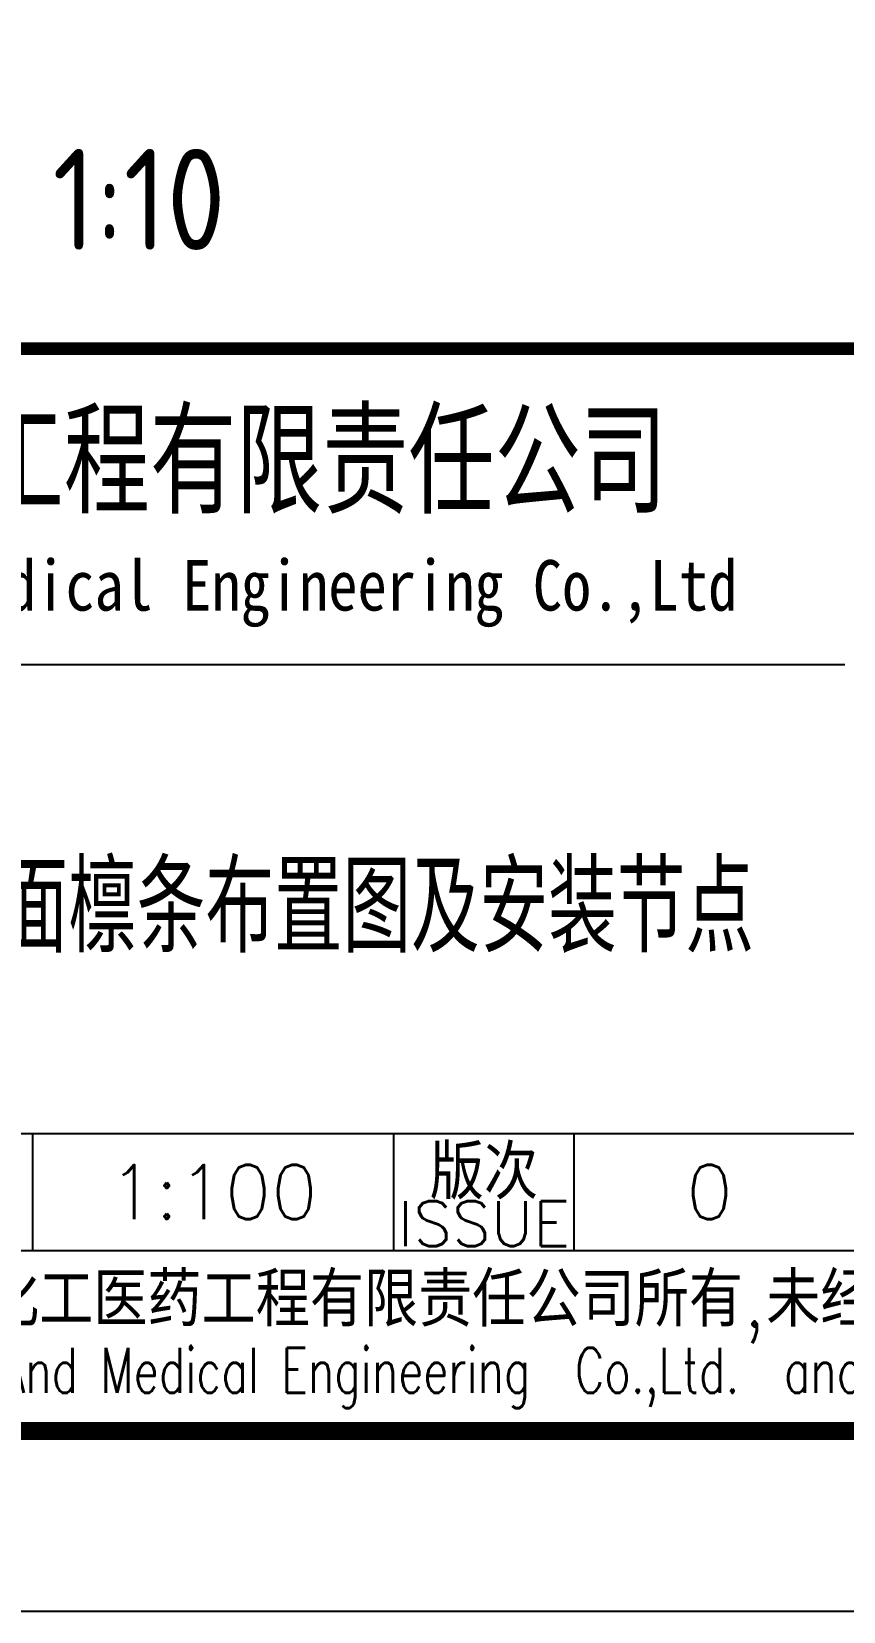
# Model space of a CAD drawing. Header units: millimetres. Extents: x 865974 to 875117, y 40174 to 44891.
# Drawn here: x 869530 to 869575, y 40173.6 to 40261.2 of the extents above; entities that cross this region are included whole.
import ezdxf
from ezdxf.enums import TextEntityAlignment as Align

# ---------------------------------------------------------------- set-up
doc = ezdxf.new("R2010")
doc.units = ezdxf.units.MM
doc.header["$LTSCALE"] = 1000
doc.header["$MEASUREMENT"] = 0
doc.layers.add('PUB_TEXT', color=7, linetype='Continuous')
doc.layers.add('文字', color=7, linetype='Continuous')
doc.styles.add('ECEC_TQ', font='txt_l.shx', dxfattribs={"bigfont": 'hztxt_l.shx'})
doc.styles.add('ECEC_TQ_S', font='')
doc.styles.add('GBHZ', font='gbenor.shx', dxfattribs={"width": 0.9, "bigfont": 'gbcbig.shx'})
doc.styles.add('TS', font='tssdeng.shx', dxfattribs={"width": 0.8, "height": 2.5, "bigfont": 'tssdchn.shx'})
doc.styles.get('ECEC_TQ_S').set_extended_font_data('SimSun')

msp = doc.modelspace()

# ---------------------------------------------------------------- linework, layer by layer
for p, q in [((869465.031, 40226.078), (869575.031, 40226.078)), ((869520.031, 40200.078), (869645.031, 40200.078)), ((869530.031, 40193.578), (869530.031, 40200.078)), ((869550.031, 40193.578), (869550.031, 40200.078)), ((869560.031, 40193.578), (869560.031, 40200.078)), ((869465.031, 40193.578), (869645.031, 40193.578)), ((869465.031, 40183.578), (869645.031, 40183.578)), ((869655.031, 40173.578), (868814.031, 40173.578))]:
    msp.add_line(p, q)
at = {"color": 0, "const_width": 1}
msp.add_lwpolyline([(869645.031, 40183.578), (868839.031, 40183.578), (868839.031, 40757.578), (869645.031, 40757.578)], close=True, dxfattribs=at)
at = {"const_width": 0.7}
msp.add_lwpolyline([(869645.031, 40243.578), (869465.031, 40243.578)], dxfattribs=at)

# ---------------------------------------------------------------- texts
for s, height, style, width, p in [('安徽华东化工医药工程有限责任公司', 5, 'ECEC_TQ_S', 0.7, (869526.98, 40237.578)), ('Anhui Huadong Chemical & Medical Engineering Co.,Ltd', 2.8, 'ECEC_TQ_S', 0.85, (869526.98, 40230.078)), ('The proprietary right of this document belongs to Anhui Huadong Chemical And Medical Engineering  Co.,Ltd.  and any replication or transfer to the 3rd. side is forbidden without its permission. ', 2.5, 'ECEC_TQ', 0.72, (869555.031, 40186.578))]:
    msp.add_text(s, height=height, dxfattribs=dict(style=style, width=width)).set_placement(p, align=Align.MIDDLE)
at = {"style": 'ECEC_TQ'}
for s, height, p in [('版次', 3, (869555.031, 40198.078)), ('ISSUE', 2.5, (869555.031, 40195.078)), ('本文件专有权属安徽华东化工医药工程有限责任公司所有,未经许可不得复制或转让给第三方', 3, (869555.031, 40190.578))]:
    msp.add_text(s, height=height, dxfattribs=at).set_placement(p, align=Align.MIDDLE)
for tag, text, p in [('1:100', '1:100', (869540.031, 40196.828)), ('0', '0', (869567.531, 40196.828))]:
    msp.add_attdef(tag, text=text, height=3, dxfattribs=at).set_placement(p, align=Align.MIDDLE)
at = {"layer": 'PUB_TEXT', "style": 'TS', "width": 0.8}
msp.add_text('墙面檩条布置图及安装节点', height=5, dxfattribs=at).set_placement((869547.197, 40212.861), align=Align.MIDDLE)
at = {"layer": '文字', "color": 6, "style": 'GBHZ'}
msp.add_text('1:10', height=5.6, dxfattribs=at).set_placement((869531.126, 40249.052, -5))

doc.saveas('drawing.dxf')
